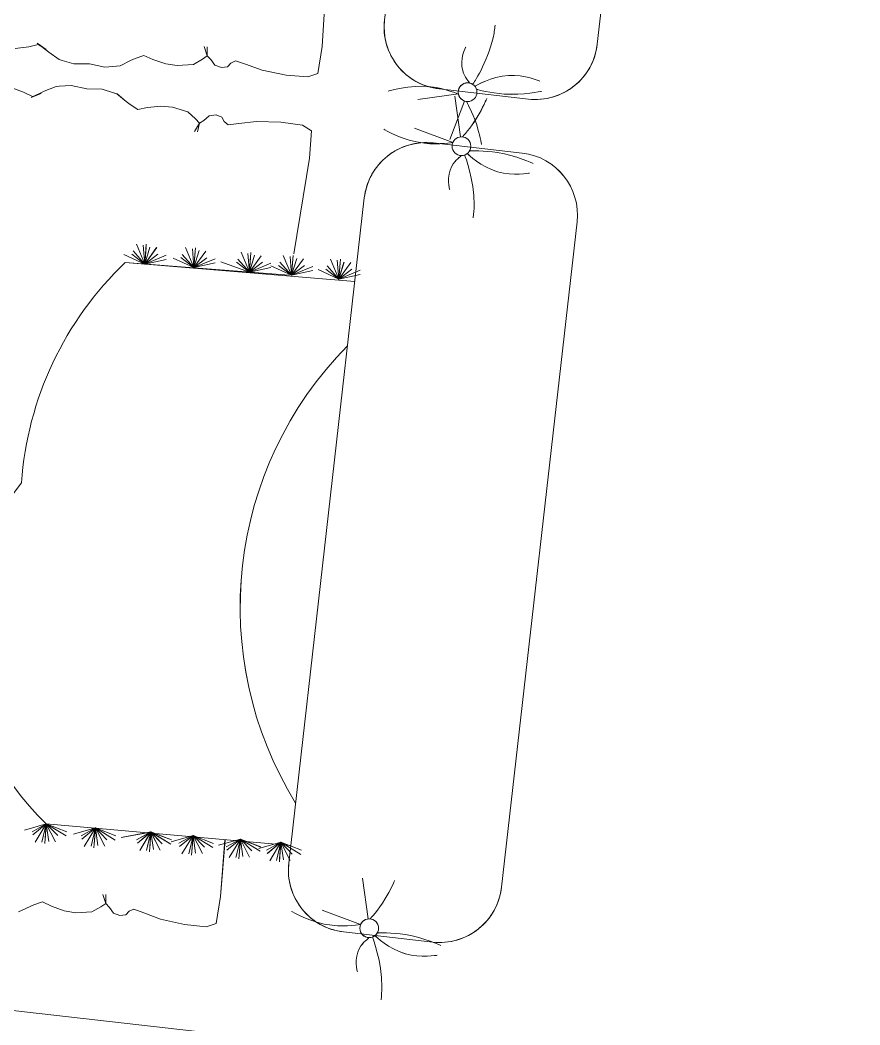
# Model space of a CAD drawing. Header units: millimetres. Extents: x 26282 to 30760, y 1404 to 4574.
# Drawn here: x 29851.8 to 29919.3, y 3526 to 3606.7 of the extents above; entities that cross this region are included whole.
import ezdxf

# ---------------------------------------------------------------- set-up
doc = ezdxf.new("R2010")
doc.units = ezdxf.units.MM
doc.header["$LTSCALE"] = 0.25
doc.layers.add('AB-DUV', color=4, linetype='Continuous', lineweight=50)
doc.layers.add('FURNITURE (3RDF)', color=43, linetype='Continuous', lineweight=20)

# ---------------------------------------------------------------- blocks, each defined once
blk = doc.blocks.new('A$C266E249E')
for p, q in [((141.2, 99.1), (94.6, 71.5)), ((94.2, 58.9), (141.2, 31.3))]:
    blk.add_line(p, q)
blk.add_circle((83.8, 65.6), 12.4)
for points, knots in [([(94.8, 71.2), (94.8, 71.2), (104, 88), (117.3, 101.4), (137.4, 121.6), (165.1, 131.9), (165.1, 131.9)], [0, 0, 0, 0, 1, 1, 1, 2, 2, 2, 2]), ([(71.2, 69.8), (71.2, 69.8), (38.7, 79.9), (12.9, 100.7), (8.3, 104.4), (4.1, 108.3), (0.2, 112.2)], [0, 0, 0, 0, 1, 1, 1, 1.244035, 1.244035, 1.244035, 1.244035]), ([(74, 74.2), (74, 74.2), (74.6, 83.5), (71.2, 91.8), (65.2, 106.7), (48.5, 113.6), (48.5, 113.6)], [0, 0, 0, 0, 1, 1, 1, 2, 2, 2, 2]), ([(70.5, 65.6), (70.5, 65.6), (46.5, 62.6), (27.7, 49.3), (10.4, 37), (0, 17.6), (0, 17.6)], [0, 0, 0, 0, 1, 1, 1, 2, 2, 2, 2]), ([(71.6, 60.4), (71.6, 60.4), (60.9, 45.7), (47.5, 33.4), (29.3, 16.9), (6.9, 5.7), (6.9, 5.7)], [0, 0, 0, 0, 1, 1, 1, 2, 2, 2, 2]), ([(92.6, 56.9), (92.6, 56.9), (95.3, 40.8), (100.8, 25.6), (105.6, 12.4), (112.3, 0), (112.3, 0)], [0, 0, 0, 0, 1, 1, 1, 2, 2, 2, 2])]:
    blk.add_open_spline(points, degree=3, knots=knots)
blk = doc.blocks.new('A$C4A193E75')
for p, q in [((134.857, 90.568), (134.857, 144.343)), ((152.057, 144.343), (152.057, 90.568)), ((156.802, 87.89), (157.181, 95.67)), ((156.89, 85.695), (156.802, 87.89)), ((166.198, 86.817), (165.877, 86.114)), ((165.877, 86.114), (165.966, 86.815)), ((147.057, 85.568), (139.857, 85.568)), ((157.652, 85.34), (156.89, 85.695)), ((162.743, 85.78), (161.362, 85.459)), ((163.586, 85.969), (162.743, 85.78)), ((163.933, 85.746), (163.586, 85.969)), ((164.16, 85.42), (163.933, 85.746)), ((165.556, 85.845), (165.176, 85.427)), ((165.877, 86.114), (165.556, 85.845)), ((166.235, 85.795), (165.877, 86.114)), ((166.911, 85.305), (166.235, 85.795)), ((170.935, 85.57), (170.184, 85.326)), ((171.602, 85.235), (170.935, 85.57)), ((178.565, 84.963), (179.562, 85.591)), ((178.795, 85.16), (179.562, 85.591)), ((159.404, 85.287), (157.652, 85.34)), ((161.362, 85.459), (159.404, 85.287)), ((164.642, 85.3), (164.16, 85.42)), ((165.176, 85.427), (164.642, 85.3)), ((168.185, 85.061), (166.911, 85.305)), ((169.119, 85.09), (168.185, 85.061)), ((170.184, 85.326), (169.119, 85.09)), ((171.948, 85.032), (171.602, 85.235)), ((171.948, 85.032), (172.737, 84.52)), ((177.652, 84.469), (178.565, 84.963)), ((179.466, 85.481), (178.795, 85.16)), ((179.466, 85.481), (180.213, 85.222)), ((180.213, 85.222), (181.275, 84.963)), ((172.737, 84.52), (173.035, 84.469)), ((173.035, 84.469), (173.955, 84.281)), ((173.955, 84.281), (175.196, 84.397)), ((176.465, 84.255), (175.196, 84.397)), ((177.422, 84.423), (176.465, 84.255)), ((177.422, 84.423), (177.652, 84.469)), ((173.035, 82.302), (173.955, 82.49)), ((173.955, 82.49), (175.196, 82.373)), ((176.465, 82.516), (175.196, 82.373)), ((177.422, 82.347), (176.465, 82.516)), ((177.422, 82.347), (177.652, 82.301)), ((168.185, 81.71), (166.911, 81.466)), ((169.119, 81.681), (168.185, 81.71)), ((170.184, 81.444), (169.119, 81.681)), ((171.602, 81.535), (170.935, 81.201)), ((171.948, 81.739), (171.602, 81.535)), ((171.948, 81.739), (172.737, 82.25)), ((172.737, 82.25), (173.035, 82.302)), ((177.652, 82.301), (178.565, 81.807)), ((178.565, 81.807), (179.562, 81.179)), ((179.466, 81.289), (178.795, 81.61)), ((178.795, 81.61), (179.562, 81.179)), ((179.466, 81.289), (180.213, 81.549)), ((180.213, 81.549), (181.275, 81.807)), ((147.057, 81.202), (139.857, 81.202)), ((156.89, 81.075), (156.802, 78.88)), ((157.652, 81.43), (156.89, 81.075)), ((159.404, 81.483), (157.652, 81.43)), ((161.362, 81.311), (159.404, 81.483)), ((162.743, 80.991), (161.362, 81.311)), ((163.586, 80.802), (162.743, 80.991)), ((163.933, 81.024), (163.586, 80.802)), ((164.16, 81.35), (163.933, 81.024)), ((164.642, 81.471), (164.16, 81.35)), ((165.176, 81.343), (164.642, 81.471)), ((165.556, 80.925), (165.176, 81.343)), ((165.877, 80.656), (165.556, 80.925)), ((166.235, 80.976), (165.877, 80.656)), ((166.911, 81.466), (166.235, 80.976)), ((170.935, 81.201), (170.184, 81.444)), ((165.877, 80.656), (165.966, 79.955)), ((166.198, 79.953), (165.877, 80.656)), ((156.802, 78.88), (157.181, 71.101)), ((134.857, 76.202), (134.857, 22.427)), ((152.057, 22.427), (152.057, 76.202)), ((153.354, 69.488), (153.411, 71.077)), ((153.354, 69.488), (151.726, 70.392)), ((153.354, 69.488), (152.403, 70.394)), ((153.354, 69.488), (152.551, 70.909)), ((153.354, 69.488), (153.097, 70.89)), ((153.354, 69.488), (154.194, 71.007)), ((153.354, 69.488), (153.647, 70.975)), ((153.354, 69.488), (153.401, 70.812)), ((153.354, 69.488), (154.408, 70.428)), ((157.162, 69.358), (155.534, 70.262)), ((157.162, 69.358), (156.211, 70.264)), ((157.162, 69.358), (156.359, 70.779)), ((157.162, 69.358), (156.905, 70.76)), ((157.162, 69.358), (157.218, 70.947)), ((157.162, 69.358), (158.002, 70.877)), ((157.162, 69.358), (157.455, 70.844)), ((157.162, 69.358), (157.209, 70.682)), ((157.162, 69.358), (158.216, 70.297)), ((160.557, 69.226), (159.754, 70.647)), ((160.557, 69.226), (160.299, 70.628)), ((160.557, 69.226), (160.613, 70.815)), ((160.557, 69.226), (161.397, 70.745)), ((160.557, 69.226), (160.849, 70.712)), ((160.557, 69.226), (160.603, 70.55)), ((165.025, 69.089), (164.222, 70.51)), ((165.025, 69.089), (164.768, 70.491)), ((165.025, 69.089), (165.081, 70.678)), ((165.025, 69.089), (165.865, 70.608)), ((165.025, 69.089), (165.317, 70.575)), ((165.025, 69.089), (165.071, 70.413)), ((168.982, 68.928), (168.179, 70.349)), ((168.982, 68.928), (168.724, 70.33)), ((168.982, 68.928), (169.038, 70.517)), ((168.982, 68.928), (169.822, 70.447)), ((168.982, 68.928), (169.274, 70.415)), ((168.982, 68.928), (169.028, 70.253)), ((153.354, 69.488), (151.688, 70.055)), ((152.057, 69.443), (170.551, 68.873)), ((153.354, 69.488), (154.477, 70.165)), ((153.354, 69.488), (155.098, 70.065)), ((157.162, 69.358), (155.496, 69.925)), ((157.162, 69.358), (158.285, 70.035)), ((157.162, 69.358), (158.906, 69.935)), ((160.557, 69.226), (158.891, 69.793)), ((160.557, 69.226), (158.929, 70.13)), ((160.557, 69.226), (159.605, 70.132)), ((160.557, 69.226), (161.61, 70.165)), ((160.557, 69.226), (161.679, 69.903)), ((160.557, 69.226), (162.938, 69.78)), ((165.025, 69.089), (163.359, 69.656)), ((165.025, 69.089), (163.397, 69.993)), ((165.025, 69.089), (164.073, 69.995)), ((165.025, 69.089), (166.078, 70.028)), ((165.025, 69.089), (166.147, 69.766)), ((165.025, 69.089), (166.768, 69.666)), ((168.982, 68.928), (167.316, 69.496)), ((168.982, 68.928), (167.354, 69.832)), ((168.982, 68.928), (168.03, 69.835)), ((168.982, 68.928), (170.035, 69.868)), ((168.982, 68.928), (170.104, 69.605)), ((168.982, 68.928), (170.725, 69.505)), ((157.357, 69.339), (170.551, 68.873)), ((152.875, 24.021), (151.173, 23.573)), ((152.875, 24.021), (151.187, 23.234)), ((152.875, 24.021), (151.862, 23.184)), ((152.875, 24.021), (151.973, 22.66)), ((152.057, 23.841), (171.765, 23.363)), ((152.875, 24.021), (152.519, 22.641)), ((152.875, 24.021), (152.818, 22.432)), ((152.875, 24.021), (152.828, 22.697)), ((152.875, 24.021), (153.946, 23.266)), ((152.875, 24.021), (153.061, 22.518)), ((152.875, 24.021), (153.605, 22.446)), ((152.875, 24.021), (154.573, 23.322)), ((152.875, 24.021), (153.859, 23.009)), ((156.137, 23.907), (154.435, 23.458)), ((156.137, 23.907), (154.449, 23.12)), ((156.137, 23.907), (155.124, 23.07)), ((156.137, 23.907), (155.236, 22.546)), ((156.137, 23.907), (155.782, 22.527)), ((156.137, 23.907), (156.081, 22.318)), ((156.137, 23.907), (156.09, 22.583)), ((156.137, 23.907), (157.122, 22.895)), ((156.137, 23.907), (157.836, 23.208)), ((156.137, 23.907), (156.868, 22.332)), ((156.137, 23.907), (156.324, 22.404)), ((156.137, 23.907), (157.209, 23.152)), ((157.361, 23.712), (157.199, 19.131)), ((159.945, 23.768), (158.243, 23.32)), ((159.945, 23.768), (158.257, 22.981)), ((159.945, 23.768), (158.932, 22.931)), ((159.945, 23.768), (159.043, 22.407)), ((159.945, 23.768), (159.589, 22.388)), ((159.945, 23.768), (159.889, 22.179)), ((159.945, 23.768), (159.898, 22.444)), ((159.945, 23.768), (160.929, 22.757)), ((159.945, 23.768), (161.643, 23.07)), ((159.945, 23.768), (160.675, 22.194)), ((159.945, 23.768), (160.131, 22.265)), ((159.945, 23.768), (161.017, 23.014)), ((163.34, 23.66), (161.638, 23.212)), ((163.34, 23.66), (161.652, 22.873)), ((163.34, 23.66), (162.327, 22.823)), ((163.34, 23.66), (162.439, 22.299)), ((163.34, 23.66), (162.984, 22.28)), ((163.34, 23.66), (163.284, 22.071)), ((163.34, 23.66), (163.293, 22.336)), ((163.34, 23.66), (164.325, 22.649)), ((163.34, 23.66), (165.677, 22.939)), ((163.34, 23.66), (164.071, 22.086)), ((163.34, 23.66), (163.527, 22.157)), ((163.34, 23.66), (164.412, 22.906)), ((167.807, 23.482), (166.105, 23.033)), ((167.807, 23.482), (166.119, 22.695)), ((167.807, 23.482), (166.794, 22.645)), ((167.807, 23.482), (166.905, 22.121)), ((167.807, 23.482), (167.451, 22.101)), ((167.807, 23.482), (167.75, 21.893)), ((167.807, 23.482), (167.76, 22.157)), ((167.807, 23.482), (168.878, 22.727)), ((167.807, 23.482), (167.993, 21.978)), ((167.807, 23.482), (168.537, 21.907)), ((167.807, 23.482), (169.505, 22.783)), ((167.807, 23.482), (168.791, 22.47)), ((171.765, 23.363), (170.063, 22.914)), ((171.765, 23.363), (170.077, 22.576)), ((171.765, 23.363), (170.752, 22.526)), ((171.765, 23.363), (170.864, 22.002)), ((171.765, 23.363), (171.409, 21.982)), ((171.765, 23.363), (171.709, 21.774)), ((171.765, 23.363), (171.718, 22.038)), ((171.765, 23.363), (172.75, 22.351)), ((171.765, 23.363), (173.463, 22.664)), ((171.765, 23.363), (172.496, 21.788)), ((171.765, 23.363), (171.952, 21.859)), ((171.765, 23.363), (172.837, 22.608)), ((157.199, 19.131), (157.316, 16.938)), ((166.375, 18.251), (166.296, 17.544)), ((166.296, 17.544), (166.607, 18.249)), ((139.857, 17.427), (147.057, 17.427)), ((161.79, 16.795), (163.166, 17.144)), ((163.166, 17.144), (164.007, 17.351)), ((164.007, 17.351), (164.357, 17.136)), ((164.357, 17.136), (164.588, 16.815)), ((165.604, 16.843), (165.979, 17.268)), ((165.979, 17.268), (166.296, 17.544)), ((166.296, 17.544), (166.658, 17.232)), ((166.658, 17.232), (167.34, 16.756)), ((171.36, 17.105), (170.613, 16.846)), ((171.36, 17.105), (172.031, 16.784)), ((157.316, 16.938), (158.082, 16.599)), ((158.082, 16.599), (159.835, 16.582)), ((159.835, 16.582), (161.79, 16.795)), ((164.588, 16.815), (165.072, 16.704)), ((165.072, 16.704), (165.604, 16.843)), ((167.34, 16.756), (168.617, 16.539)), ((168.617, 16.539), (169.551, 16.587)), ((170.613, 16.846), (169.551, 16.587)), ((172.031, 16.784), (173.176, 16.093)), ((199, 8.172), (78.106, 8.172))]:
    blk.add_line(p, q)
for centre, radius, start, end in [((139.857, 90.568), 5, 180, 270), ((147.057, 90.568), 5, 270, 0), ((139.857, 76.202), 5, 90, 180), ((147.057, 76.202), 5, 0, 90), ((149.813, 51.511), 27.046, 357.54663, 39.93622), ((128.535, 45.763), 29.912, 321.84686, 38.15314), ((159.503, 39.637), 20.377, 306.99541, 31.72896), ((139.857, 22.427), 5, 180, 270), ((147.057, 22.427), 5, 270, 0)]:
    blk.add_arc(centre, radius, start, end)
at = {"yscale": 0.0607998452222824, "zscale": 0.0607998452222824}
for p, xscale, rotation in [((138.349, 86.352), 0.0607998452222824, 315.0000000000002), ((138.349, 80.419), -0.0607998452222824, 224.9999999999999), ((138.626, 17.175), -0.0607998452222824, 224.9999999999999)]:
    blk.add_blockref('A$C266E249E', p, dxfattribs=dict(at, xscale=xscale, rotation=rotation))
blk = doc.blocks.new('ODA216')
at = {"layer": 'FURNITURE (3RDF)', "extrusion": (0, 0, -1), "zscale": -0.9999999999999998, "rotation": 89.99189230860935}
blk.add_blockref('A$C4A193E75', (82.931, -198.911, -2.269), dxfattribs=at)
blk = doc.blocks.new('A$C187D15ED')
at = {"layer": 'FURNITURE (3RDF)', "ltscale": 0.2, "rotation": 83.5150630362747}
blk.add_blockref('ODA216', (10263.272, 3399.359, -2.269), dxfattribs=at)

msp = doc.modelspace()

# ---------------------------------------------------------------- block references
at = {"layer": 'AB-DUV', "ltscale": 100}
msp.add_blockref('A$C187D15ED', (19570.424, 205.028, 5.126), dxfattribs=at)

# ---------------------------------------------------------------- next in the draw order: linework, layer by layer
at = {"layer": 'FURNITURE (3RDF)'}
for p, q in [((29898.188, 3604.723, 5.126), (29904.254, 3658.155, 5.126)), ((29876.081, 3604.538, 5.126), (29876.583, 3612.31, 5.126)), ((29852.518, 3604.527, 5.126), (29851.434, 3604.39, 5.126)), ((29853.29, 3604.701, 5.126), (29852.518, 3604.527, 5.126)), ((29853.921, 3604.306, 5.126), (29853.207, 3604.821, 5.126)), ((29854.127, 3604.084, 5.126), (29853.207, 3604.821, 5.126)), ((29853.29, 3604.701, 5.126), (29853.921, 3604.306, 5.126)), ((29866.625, 3604.532, 5.126), (29866.863, 3603.797, 5.126)), ((29866.863, 3603.797, 5.126), (29866.855, 3604.503, 5.126)), ((29875.746, 3602.367, 5.126), (29876.081, 3604.538, 5.126)), ((29854.978, 3603.491, 5.126), (29854.127, 3604.084, 5.126)), ((29855.201, 3603.419, 5.126), (29854.978, 3603.491, 5.126)), ((29855.201, 3603.419, 5.126), (29856.134, 3603.144, 5.126)), ((29860.709, 3603.406, 5.126), (29859.868, 3602.987, 5.126)), ((29860.709, 3603.406, 5.126), (29861.076, 3603.569, 5.126)), ((29861.076, 3603.569, 5.126), (29861.777, 3603.827, 5.126)), ((29861.777, 3603.827, 5.126), (29862.495, 3603.5, 5.126)), ((29862.495, 3603.5, 5.126), (29863.527, 3603.145, 5.126)), ((29865.745, 3603.109, 5.126), (29866.472, 3603.52, 5.126)), ((29866.472, 3603.52, 5.126), (29866.863, 3603.797, 5.126)), ((29866.863, 3603.797, 5.126), (29867.152, 3603.493, 5.126)), ((29867.152, 3603.493, 5.126), (29867.483, 3603.035, 5.126)), ((29868.754, 3603.212, 5.126), (29869.124, 3603.394, 5.126)), ((29869.124, 3603.394, 5.126), (29869.941, 3603.111, 5.126)), ((29856.134, 3603.144, 5.126), (29857.411, 3603.142, 5.126)), ((29858.631, 3602.887, 5.126), (29857.411, 3603.142, 5.126)), ((29859.566, 3602.97, 5.126), (29858.631, 3602.887, 5.126)), ((29859.868, 3602.987, 5.126), (29859.566, 3602.97, 5.126)), ((29863.527, 3603.145, 5.126), (29864.452, 3603.011, 5.126)), ((29864.452, 3603.011, 5.126), (29865.745, 3603.109, 5.126)), ((29867.483, 3603.035, 5.126), (29867.999, 3602.849, 5.126)), ((29867.999, 3602.849, 5.126), (29868.492, 3602.914, 5.126)), ((29868.492, 3602.914, 5.126), (29868.754, 3603.212, 5.126)), ((29869.941, 3603.111, 5.126), (29871.276, 3602.637, 5.126)), ((29871.276, 3602.637, 5.126), (29873.202, 3602.245, 5.126)), ((29873.202, 3602.245, 5.126), (29874.949, 3602.1, 5.126)), ((29874.949, 3602.1, 5.126), (29875.746, 3602.367, 5.126)), ((29852.104, 3600.878, 5.126), (29851.078, 3601.255, 5.126)), ((29852.818, 3600.536, 5.126), (29852.104, 3600.878, 5.126)), ((29853.771, 3600.949, 5.126), (29852.709, 3600.437, 5.126)), ((29854.733, 3601.337, 5.126), (29853.771, 3600.949, 5.126)), ((29854.967, 3601.357, 5.126), (29854.733, 3601.337, 5.126)), ((29854.967, 3601.357, 5.126), (29855.937, 3601.416, 5.126)), ((29855.937, 3601.416, 5.126), (29857.183, 3601.131, 5.126)), ((29858.429, 3601.107, 5.126), (29857.183, 3601.131, 5.126)), ((29859.322, 3600.816, 5.126), (29858.429, 3601.107, 5.126)), ((29885.502, 3601.131, 5.126), (29892.656, 3600.319, 5.126)), ((29853.521, 3600.779, 5.126), (29852.709, 3600.437, 5.126)), ((29852.818, 3600.536, 5.126), (29853.521, 3600.779, 5.126)), ((29859.612, 3600.731, 5.126), (29859.322, 3600.816, 5.126)), ((29860.338, 3600.134, 5.126), (29859.612, 3600.731, 5.126)), ((29860.338, 3600.134, 5.126), (29860.659, 3599.893, 5.126)), ((29883.775, 3600.298, 5.126), (29887.034, 3600.745, 5.126)), ((29887.53, 3600.163, 5.126), (29886.343, 3597.072, 5.126)), ((29887.203, 3597.283, 5.126), (29886.739, 3600.561, 5.126)), ((29860.659, 3599.893, 5.126), (29861.284, 3599.485, 5.126)), ((29861.284, 3599.485, 5.126), (29862.058, 3599.643, 5.126)), ((29862.058, 3599.643, 5.126), (29863.142, 3599.758, 5.126)), ((29863.142, 3599.758, 5.126), (29864.074, 3599.681, 5.126)), ((29864.074, 3599.681, 5.126), (29865.312, 3599.295, 5.126)), ((29865.312, 3599.295, 5.126), (29865.928, 3598.732, 5.126)), ((29865.928, 3598.732, 5.126), (29866.248, 3598.374, 5.126)), ((29866.248, 3598.374, 5.126), (29866.597, 3598.605, 5.126)), ((29866.597, 3598.605, 5.126), (29867.022, 3598.977, 5.126)), ((29867.022, 3598.977, 5.126), (29867.567, 3599.044, 5.126)), ((29867.567, 3599.044, 5.126), (29868.033, 3598.87, 5.126)), ((29868.033, 3598.87, 5.126), (29868.222, 3598.52, 5.126)), ((29868.222, 3598.52, 5.126), (29868.541, 3598.26, 5.126)), ((29869.4, 3598.353, 5.126), (29870.808, 3598.516, 5.126)), ((29870.808, 3598.516, 5.126), (29872.773, 3598.466, 5.126)), ((29872.773, 3598.466, 5.126), (29874.508, 3598.215, 5.126)), ((29865.85, 3597.712, 5.126), (29866.248, 3598.374, 5.126)), ((29866.248, 3598.374, 5.126), (29866.081, 3597.688, 5.126)), ((29868.541, 3598.26, 5.126), (29869.4, 3598.353, 5.126)), ((29874.508, 3598.215, 5.126), (29875.225, 3597.776, 5.126)), ((29875.225, 3597.776, 5.126), (29875.065, 3595.586, 5.126)), ((29883.513, 3597.993, 5.126), (29886.59, 3596.827, 5.126)), ((29885.01, 3596.794, 5.126), (29892.164, 3595.982, 5.126)), ((29875.065, 3595.586, 5.126), (29873.811, 3587.899, 5.126)), ((29873.412, 3538.958, 5.126), (29879.478, 3592.39, 5.126)), ((29896.568, 3590.449, 5.126), (29890.502, 3537.018, 5.126)), ((29861.84, 3587.071, 5.126), (29860.899, 3588.123, 5.126)), ((29861.84, 3587.071, 5.126), (29861.177, 3588.675, 5.126)), ((29861.84, 3587.071, 5.126), (29861.718, 3588.581, 5.126)), ((29861.84, 3587.071, 5.126), (29861.964, 3588.656, 5.126)), ((29861.84, 3587.071, 5.126), (29862.254, 3588.435, 5.126)), ((29861.84, 3587.071, 5.126), (29862.799, 3588.393, 5.126)), ((29861.84, 3587.071, 5.126), (29861.943, 3588.392, 5.126)), ((29865.79, 3586.784, 5.126), (29865.127, 3588.389, 5.126)), ((29865.79, 3586.784, 5.126), (29865.667, 3588.294, 5.126)), ((29865.79, 3586.784, 5.126), (29865.914, 3588.37, 5.126)), ((29865.79, 3586.784, 5.126), (29866.204, 3588.148, 5.126)), ((29865.79, 3586.784, 5.126), (29866.748, 3588.106, 5.126)), ((29865.79, 3586.784, 5.126), (29865.893, 3588.105, 5.126)), ((29870.245, 3586.416, 5.126), (29869.582, 3588.021, 5.126)), ((29870.245, 3586.416, 5.126), (29870.369, 3588.002, 5.126)), ((29861.84, 3587.071, 5.126), (29860.173, 3587.841, 5.126)), ((29873.437, 3586.168, 5.126), (29860.275, 3587.193, 5.126)), ((29878.715, 3585.673, 5.126), (29860.275, 3587.193, 5.126)), ((29861.84, 3587.071, 5.126), (29860.802, 3587.87, 5.126)), ((29861.84, 3587.071, 5.126), (29862.888, 3587.864, 5.126)), ((29861.84, 3587.071, 5.126), (29863.56, 3587.786, 5.126)), ((29861.84, 3587.071, 5.126), (29863.56, 3587.447, 5.126)), ((29865.79, 3586.784, 5.126), (29864.123, 3587.554, 5.126)), ((29865.79, 3586.784, 5.126), (29864.751, 3587.584, 5.126)), ((29865.79, 3586.784, 5.126), (29864.849, 3587.837, 5.126)), ((29865.79, 3586.784, 5.126), (29866.838, 3587.577, 5.126)), ((29865.79, 3586.784, 5.126), (29867.51, 3587.499, 5.126)), ((29865.79, 3586.784, 5.126), (29867.509, 3587.16, 5.126)), ((29870.245, 3586.416, 5.126), (29867.941, 3587.236, 5.126)), ((29870.245, 3586.416, 5.126), (29869.206, 3587.216, 5.126)), ((29870.245, 3586.416, 5.126), (29869.304, 3587.469, 5.126)), ((29870.245, 3586.416, 5.126), (29870.122, 3587.926, 5.126)), ((29870.245, 3586.416, 5.126), (29870.659, 3587.78, 5.126)), ((29870.245, 3586.416, 5.126), (29870.348, 3587.738, 5.126)), ((29870.245, 3586.416, 5.126), (29871.203, 3587.738, 5.126)), ((29870.245, 3586.416, 5.126), (29871.293, 3587.21, 5.126)), ((29873.633, 3586.165, 5.126), (29872.692, 3587.217, 5.126)), ((29873.633, 3586.165, 5.126), (29872.97, 3587.769, 5.126)), ((29873.633, 3586.165, 5.126), (29873.51, 3587.675, 5.126)), ((29873.633, 3586.165, 5.126), (29873.756, 3587.75, 5.126)), ((29873.633, 3586.165, 5.126), (29874.047, 3587.529, 5.126)), ((29873.633, 3586.165, 5.126), (29873.736, 3587.486, 5.126)), ((29873.633, 3586.165, 5.126), (29874.591, 3587.486, 5.126)), ((29877.431, 3585.865, 5.126), (29876.768, 3587.469, 5.126)), ((29877.431, 3585.865, 5.126), (29877.308, 3587.374, 5.126)), ((29877.431, 3585.865, 5.126), (29877.555, 3587.45, 5.126)), ((29877.431, 3585.865, 5.126), (29877.845, 3587.228, 5.126)), ((29877.431, 3585.865, 5.126), (29877.534, 3587.186, 5.126)), ((29877.431, 3585.865, 5.126), (29878.389, 3587.186, 5.126)), ((29870.245, 3586.416, 5.126), (29871.965, 3587.131, 5.126)), ((29870.245, 3586.416, 5.126), (29871.964, 3586.792, 5.126)), ((29873.633, 3586.165, 5.126), (29871.966, 3586.935, 5.126)), ((29873.633, 3586.165, 5.126), (29872.594, 3586.964, 5.126)), ((29873.633, 3586.165, 5.126), (29874.68, 3586.958, 5.126)), ((29873.633, 3586.165, 5.126), (29875.352, 3586.879, 5.126)), ((29873.633, 3586.165, 5.126), (29875.352, 3586.54, 5.126)), ((29877.431, 3585.865, 5.126), (29875.764, 3586.634, 5.126)), ((29877.431, 3585.865, 5.126), (29876.392, 3586.664, 5.126)), ((29877.431, 3585.865, 5.126), (29876.49, 3586.917, 5.126)), ((29877.431, 3585.865, 5.126), (29878.479, 3586.658, 5.126)), ((29877.431, 3585.865, 5.126), (29879.151, 3586.579, 5.126)), ((29877.431, 3585.865, 5.126), (29879.15, 3586.24, 5.126)), ((29853.935, 3542.11, 5.126), (29852.169, 3541.608, 5.126)), ((29853.935, 3542.11, 5.126), (29852.785, 3541.481, 5.126)), ((29853.935, 3542.11, 5.126), (29852.842, 3541.216, 5.126)), ((29853.935, 3542.11, 5.126), (29853.031, 3540.628, 5.126)), ((29853.935, 3542.11, 5.126), (29853.58, 3540.637, 5.126)), ((29853.935, 3542.11, 5.126), (29853.812, 3540.525, 5.126)), ((29853.935, 3542.11, 5.126), (29853.832, 3540.789, 5.126)), ((29873.571, 3540.362, 5.126), (29853.935, 3542.11, 5.126)), ((29853.935, 3542.11, 5.126), (29854.847, 3541.164, 5.126)), ((29853.935, 3542.11, 5.126), (29854.133, 3540.699, 5.126)), ((29853.935, 3542.11, 5.126), (29855.575, 3541.473, 5.126)), ((29853.935, 3542.11, 5.126), (29854.677, 3540.656, 5.126)), ((29853.935, 3542.11, 5.126), (29855.523, 3541.138, 5.126)), ((29857.882, 3541.782, 5.126), (29856.115, 3541.279, 5.126)), ((29857.882, 3541.782, 5.126), (29856.731, 3541.153, 5.126)), ((29857.882, 3541.782, 5.126), (29856.789, 3540.888, 5.126)), ((29857.882, 3541.782, 5.126), (29856.978, 3540.3, 5.126)), ((29857.882, 3541.782, 5.126), (29857.527, 3540.309, 5.126)), ((29857.882, 3541.782, 5.126), (29857.758, 3540.197, 5.126)), ((29857.882, 3541.782, 5.126), (29857.779, 3540.461, 5.126)), ((29857.882, 3541.782, 5.126), (29859.47, 3540.81, 5.126)), ((29857.882, 3541.782, 5.126), (29858.624, 3540.328, 5.126)), ((29857.882, 3541.782, 5.126), (29859.522, 3541.144, 5.126)), ((29857.882, 3541.782, 5.126), (29858.079, 3540.37, 5.126)), ((29857.882, 3541.782, 5.126), (29858.794, 3540.836, 5.126)), ((29862.34, 3541.456, 5.126), (29859.937, 3541.003, 5.126)), ((29862.34, 3541.456, 5.126), (29861.19, 3540.827, 5.126)), ((29862.34, 3541.456, 5.126), (29861.247, 3540.562, 5.126)), ((29862.34, 3541.456, 5.126), (29861.436, 3539.973, 5.126)), ((29862.34, 3541.456, 5.126), (29861.985, 3539.983, 5.126)), ((29862.34, 3541.456, 5.126), (29862.216, 3539.87, 5.126)), ((29862.34, 3541.456, 5.126), (29862.237, 3540.134, 5.126)), ((29862.34, 3541.456, 5.126), (29863.252, 3540.51, 5.126)), ((29862.34, 3541.456, 5.126), (29862.537, 3540.044, 5.126)), ((29862.34, 3541.456, 5.126), (29863.98, 3540.818, 5.126)), ((29862.34, 3541.456, 5.126), (29863.082, 3540.002, 5.126)), ((29862.34, 3541.456, 5.126), (29863.928, 3540.483, 5.126)), ((29865.726, 3541.18, 5.126), (29863.959, 3540.677, 5.126)), ((29865.726, 3541.18, 5.126), (29864.575, 3540.551, 5.126)), ((29865.726, 3541.18, 5.126), (29864.633, 3540.286, 5.126)), ((29865.726, 3541.18, 5.126), (29864.822, 3539.698, 5.126)), ((29865.726, 3541.18, 5.126), (29865.371, 3539.707, 5.126)), ((29865.726, 3541.18, 5.126), (29865.602, 3539.594, 5.126)), ((29865.726, 3541.18, 5.126), (29865.623, 3539.859, 5.126)), ((29865.726, 3541.18, 5.126), (29866.638, 3540.234, 5.126)), ((29865.726, 3541.18, 5.126), (29865.923, 3539.768, 5.126)), ((29865.726, 3541.18, 5.126), (29867.366, 3540.542, 5.126)), ((29865.726, 3541.18, 5.126), (29866.468, 3539.726, 5.126)), ((29865.726, 3541.18, 5.126), (29867.314, 3540.207, 5.126)), ((29869.524, 3540.888, 5.126), (29867.758, 3540.386, 5.126)), ((29868.287, 3540.833, 5.126), (29867.931, 3536.262, 5.126)), ((29869.524, 3540.888, 5.126), (29868.374, 3540.259, 5.126)), ((29869.524, 3540.888, 5.126), (29868.432, 3539.994, 5.126)), ((29869.524, 3540.888, 5.126), (29868.621, 3539.406, 5.126)), ((29869.524, 3540.888, 5.126), (29869.169, 3539.415, 5.126)), ((29869.524, 3540.888, 5.126), (29869.401, 3539.303, 5.126)), ((29869.524, 3540.888, 5.126), (29869.422, 3539.567, 5.126)), ((29869.524, 3540.888, 5.126), (29870.437, 3539.942, 5.126)), ((29869.524, 3540.888, 5.126), (29869.722, 3539.477, 5.126)), ((29869.524, 3540.888, 5.126), (29871.165, 3540.251, 5.126)), ((29869.524, 3540.888, 5.126), (29870.266, 3539.434, 5.126)), ((29869.524, 3540.888, 5.126), (29871.113, 3539.916, 5.126)), ((29872.779, 3540.633, 5.126), (29871.013, 3540.131, 5.126)), ((29872.779, 3540.633, 5.126), (29871.629, 3540.005, 5.126)), ((29872.779, 3540.633, 5.126), (29871.687, 3539.74, 5.126)), ((29872.779, 3540.633, 5.126), (29871.875, 3539.151, 5.126)), ((29872.779, 3540.633, 5.126), (29872.424, 3539.161, 5.126)), ((29872.779, 3540.633, 5.126), (29872.656, 3539.048, 5.126)), ((29872.779, 3540.633, 5.126), (29872.676, 3539.312, 5.126)), ((29872.779, 3540.633, 5.126), (29874.367, 3539.661, 5.126)), ((29872.779, 3540.633, 5.126), (29873.521, 3539.18, 5.126)), ((29872.779, 3540.633, 5.126), (29874.419, 3539.996, 5.126)), ((29872.779, 3540.633, 5.126), (29872.977, 3539.222, 5.126)), ((29872.779, 3540.633, 5.126), (29873.691, 3539.688, 5.126)), ((29879.794, 3534.474, 5.126), (29879.33, 3537.752, 5.126)), ((29858.712, 3535.712, 5.126), (29858.483, 3536.448, 5.126)), ((29858.714, 3536.423, 5.126), (29858.712, 3535.712, 5.126)), ((29852.928, 3535.604, 5.126), (29851.713, 3535.046, 5.126)), ((29853.631, 3535.847, 5.126), (29852.928, 3535.604, 5.126)), ((29853.631, 3535.847, 5.126), (29854.345, 3535.505, 5.126)), ((29854.345, 3535.505, 5.126), (29855.37, 3535.128, 5.126)), ((29858.712, 3535.712, 5.126), (29858.317, 3535.443, 5.126)), ((29858.997, 3535.402, 5.126), (29858.712, 3535.712, 5.126)), ((29867.931, 3536.262, 5.126), (29867.567, 3534.097, 5.126)), ((29856.293, 3534.975, 5.126), (29855.37, 3535.128, 5.126)), ((29857.586, 3535.047, 5.126), (29856.293, 3534.975, 5.126)), ((29858.317, 3535.443, 5.126), (29857.586, 3535.047, 5.126)), ((29859.321, 3534.937, 5.126), (29858.997, 3535.402, 5.126)), ((29859.834, 3534.739, 5.126), (29859.321, 3534.937, 5.126)), ((29860.328, 3534.794, 5.126), (29859.834, 3534.739, 5.126)), ((29860.594, 3535.087, 5.126), (29860.328, 3534.794, 5.126)), ((29860.966, 3535.262, 5.126), (29860.594, 3535.087, 5.126)), ((29861.777, 3534.962, 5.126), (29860.966, 3535.262, 5.126)), ((29863.105, 3534.459, 5.126), (29861.777, 3534.962, 5.126)), ((29876.104, 3535.184, 5.126), (29879.18, 3534.018, 5.126)), ((29865.024, 3534.028, 5.126), (29863.105, 3534.459, 5.126)), ((29866.767, 3533.847, 5.126), (29865.024, 3534.028, 5.126)), ((29867.567, 3534.097, 5.126), (29866.767, 3533.847, 5.126)), ((29884.97, 3532.613, 5.126), (29877.816, 3533.426, 5.126)), ((29825.16, 3530.089, 5.126), (29945.283, 3516.452, 5.126))]:
    msp.add_line(p, q, dxfattribs=at)
for centre in [(29887.775, 3600.873, 5.126), (29887.282, 3596.536, 5.126), (29879.873, 3533.727, 5.126)]:
    msp.add_circle(centre, 0.751, dxfattribs=at)
for centre, radius, start, end in [((29886.066, 3606.099, 5.126), 5, 173.52317, 263.52317), ((29893.22, 3605.287, 5.126), 5, 263.52317, 353.52317), ((29884.446, 3591.826, 5.126), 5, 83.52317, 173.52317), ((29891.6, 3591.013, 5.126), 5, 353.52317, 83.52317), ((29878.922, 3567.603, 5.126), 27.046, 133.58695, 175.97654), ((29899.416, 3559.491, 5.126), 29.912, 135.37003, 211.67631), ((29867.954, 3556.898, 5.126), 20.377, 141.79421, 226.52776), ((29878.38, 3538.394, 5.126), 5, 173.52317, 263.52317), ((29885.534, 3537.582, 5.126), 5, 263.52317, 353.52317)]:
    msp.add_arc(centre, radius, start, end, dxfattribs=at)
for points, knots in [([(29888.212, 3601.548, 5.126), (29888.212, 3601.548, 5.126), (29889.377, 3603.262, 5.126), (29889.817, 3605.231, 5.126), (29889.895, 3605.577, 5.126), (29889.948, 3605.925, 5.126), (29889.986, 3606.255, 5.126)], [0, 0, 0, 0, 1, 1, 1, 1.244035, 1.244035, 1.244035, 1.244035]), ([(29887.915, 3601.653, 5.126), (29887.915, 3601.653, 5.126), (29887.534, 3602.073, 5.126), (29887.378, 3602.598, 5.126), (29887.1, 3603.535, 5.126), (29887.636, 3604.495, 5.126), (29887.636, 3604.495, 5.126)], [0, 0, 0, 0, 1, 1, 1, 2, 2, 2, 2]), ([(29888.406, 3601.376, 5.126), (29888.406, 3601.376, 5.126), (29889.659, 3602.146, 5.126), (29891.059, 3602.223, 5.126), (29892.347, 3602.293, 5.126), (29893.576, 3601.766, 5.126), (29893.576, 3601.766, 5.126)], [0, 0, 0, 0, 1, 1, 1, 2, 2, 2, 2]), ([(29887.038, 3600.725, 5.126), (29887.038, 3600.725, 5.126), (29885.965, 3601.179, 5.126), (29884.824, 3601.31, 5.126), (29883.101, 3601.508, 5.126), (29881.395, 3600.95, 5.126), (29881.395, 3600.95, 5.126)], [0, 0, 0, 0, 1, 1, 1, 2, 2, 2, 2]), ([(29888.548, 3601.09, 5.126), (29888.548, 3601.09, 5.126), (29889.617, 3600.793, 5.126), (29890.718, 3600.721, 5.126), (29892.209, 3600.622, 5.126), (29893.696, 3600.939, 5.126), (29893.696, 3600.939, 5.126)], [0, 0, 0, 0, 1, 1, 1, 2, 2, 2, 2]), ([(29887.364, 3597.283, 5.126), (29887.364, 3597.283, 5.126), (29888.025, 3598.021, 5.126), (29888.541, 3598.86, 5.126), (29888.988, 3599.586, 5.126), (29889.32, 3600.376, 5.126), (29889.32, 3600.376, 5.126)], [0, 0, 0, 0, 1, 1, 1, 2, 2, 2, 2]), ([(29887.687, 3600.127, 5.126), (29887.687, 3600.127, 5.126), (29888.165, 3599.259, 5.126), (29888.481, 3598.327, 5.126), (29888.754, 3597.518, 5.126), (29888.899, 3596.674, 5.126), (29888.899, 3596.674, 5.126)], [0, 0, 0, 0, 1, 1, 1, 2, 2, 2, 2]), ([(29886.598, 3596.845, 5.126), (29886.598, 3596.845, 5.126), (29885.45, 3596.644, 5.126), (29884.309, 3596.772, 5.126), (29882.586, 3596.965, 5.126), (29881.048, 3597.891, 5.126), (29881.048, 3597.891, 5.126)], [0, 0, 0, 0, 1, 1, 1, 2, 2, 2, 2]), ([(29887.987, 3596.152, 5.126), (29887.987, 3596.152, 5.126), (29889.095, 3596.201, 5.126), (29890.185, 3596.025, 5.126), (29891.66, 3595.786, 5.126), (29893.038, 3595.145, 5.126), (29893.038, 3595.145, 5.126)], [0, 0, 0, 0, 1, 1, 1, 2, 2, 2, 2]), ([(29887.244, 3595.744, 5.126), (29887.244, 3595.744, 5.126), (29886.778, 3595.42, 5.126), (29886.509, 3594.944, 5.126), (29886.028, 3594.093, 5.126), (29886.336, 3593.038, 5.126), (29886.336, 3593.038, 5.126)], [0, 0, 0, 0, 1, 1, 1, 2, 2, 2, 2]), ([(29887.557, 3595.78, 5.126), (29887.557, 3595.78, 5.126), (29888.308, 3593.849, 5.126), (29888.296, 3591.831, 5.126), (29888.294, 3591.477, 5.126), (29888.268, 3591.125, 5.126), (29888.231, 3590.796, 5.126)], [0, 0, 0, 0, 1, 1, 1, 1.244035, 1.244035, 1.244035, 1.244035]), ([(29887.785, 3595.904, 5.126), (29887.785, 3595.904, 5.126), (29888.834, 3594.873, 5.126), (29890.181, 3594.485, 5.126), (29891.42, 3594.128, 5.126), (29892.735, 3594.366, 5.126), (29892.735, 3594.366, 5.126)], [0, 0, 0, 0, 1, 1, 1, 2, 2, 2, 2]), ([(29879.955, 3534.474, 5.126), (29879.955, 3534.474, 5.126), (29880.616, 3535.212, 5.126), (29881.132, 3536.051, 5.126), (29881.579, 3536.777, 5.126), (29881.911, 3537.567, 5.126), (29881.911, 3537.567, 5.126)], [0, 0, 0, 0, 1, 1, 1, 2, 2, 2, 2]), ([(29879.189, 3534.037, 5.126), (29879.189, 3534.037, 5.126), (29878.041, 3533.835, 5.126), (29876.9, 3533.963, 5.126), (29875.177, 3534.156, 5.126), (29873.639, 3535.082, 5.126), (29873.639, 3535.082, 5.126)], [0, 0, 0, 0, 1, 1, 1, 2, 2, 2, 2]), ([(29880.376, 3533.095, 5.126), (29880.376, 3533.095, 5.126), (29881.425, 3532.064, 5.126), (29882.772, 3531.676, 5.126), (29884.011, 3531.319, 5.126), (29885.326, 3531.557, 5.126), (29885.326, 3531.557, 5.126)], [0, 0, 0, 0, 1, 1, 1, 2, 2, 2, 2]), ([(29880.578, 3533.343, 5.126), (29880.578, 3533.343, 5.126), (29881.686, 3533.392, 5.126), (29882.775, 3533.216, 5.126), (29884.251, 3532.978, 5.126), (29885.629, 3532.336, 5.126), (29885.629, 3532.336, 5.126)], [0, 0, 0, 0, 1, 1, 1, 2, 2, 2, 2]), ([(29879.835, 3532.935, 5.126), (29879.835, 3532.935, 5.126), (29879.369, 3532.611, 5.126), (29879.1, 3532.135, 5.126), (29878.619, 3531.284, 5.126), (29878.927, 3530.229, 5.126), (29878.927, 3530.229, 5.126)], [0, 0, 0, 0, 1, 1, 1, 2, 2, 2, 2]), ([(29880.148, 3532.971, 5.126), (29880.148, 3532.971, 5.126), (29880.899, 3531.04, 5.126), (29880.887, 3529.022, 5.126), (29880.885, 3528.668, 5.126), (29880.859, 3528.316, 5.126), (29880.822, 3527.987, 5.126)], [0, 0, 0, 0, 1, 1, 1, 1.244035, 1.244035, 1.244035, 1.244035])]:
    msp.add_open_spline(points, degree=3, knots=knots, dxfattribs=at)

doc.saveas('drawing.dxf')
